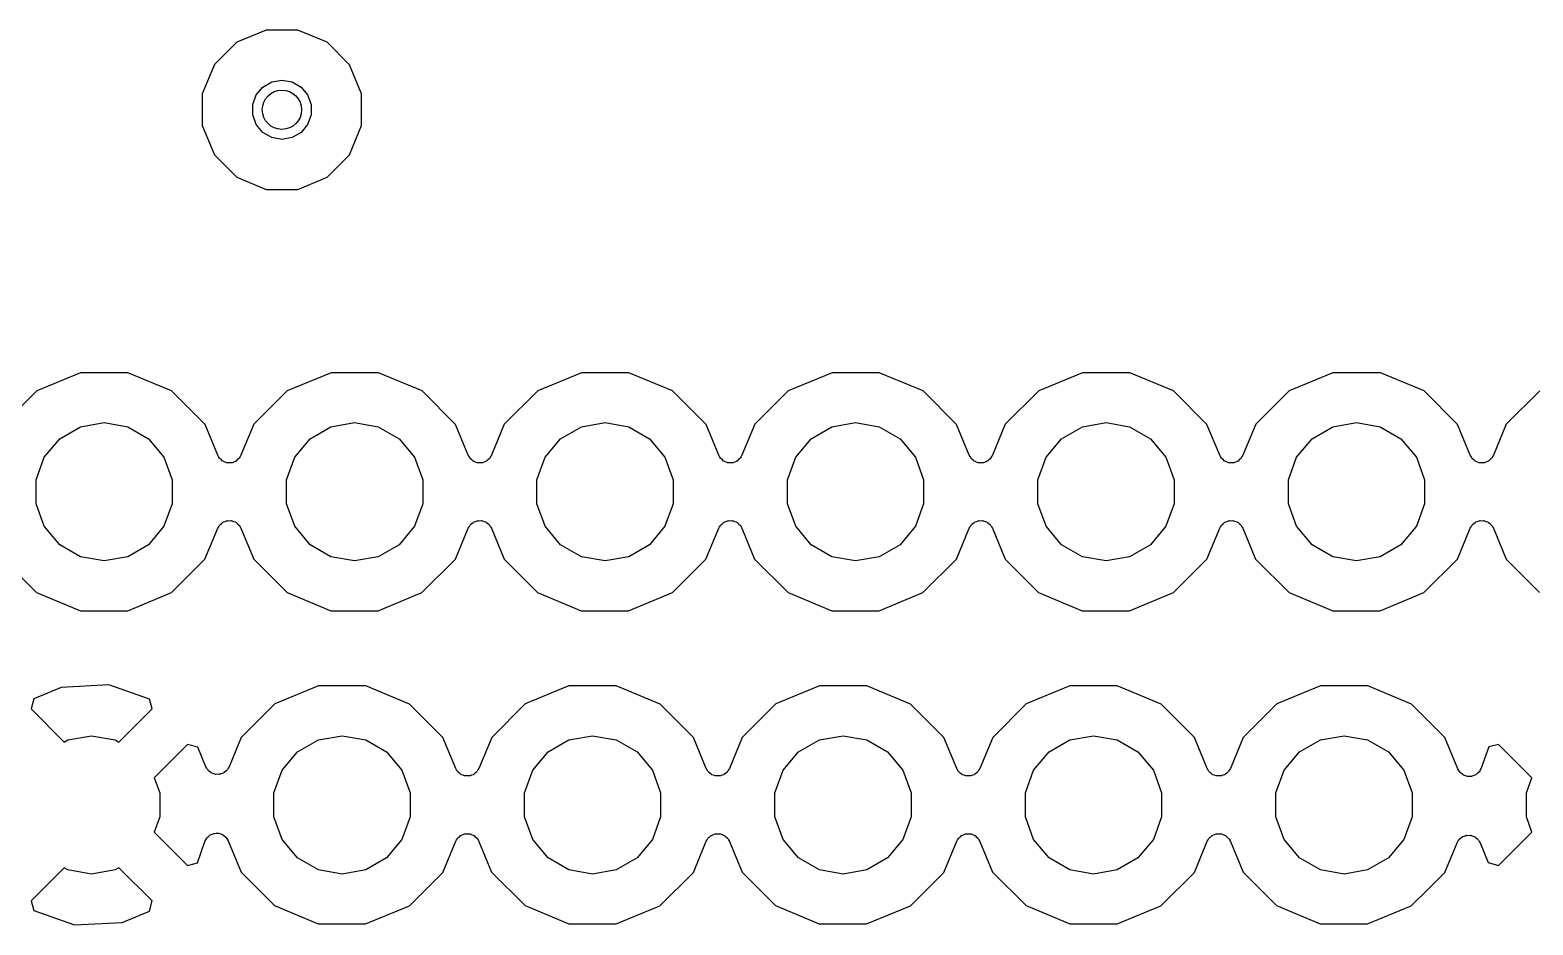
# Model space of a CAD drawing. Extents: x 10 to 287, y -200 to -10.
# Drawn here: x 90.16 to 105.4, y -79.51 to -70.44 of the extents above; entities that cross this region are included whole.
import ezdxf

# ---------------------------------------------------------------- set-up
doc = ezdxf.new("R2010")
doc.units = 0
doc.header["$MEASUREMENT"] = 0
doc.layers.add('BLACK', color=7, linetype='CONTINUOUS')

msp = doc.modelspace()

# ---------------------------------------------------------------- linework, layer by layer
at = {"layer": 'Black'}
for p, q in [((92.55, -70.4391), (92.2531, -70.5618)), ((92.8714, -70.4394), (92.55, -70.4391)), ((93.1681, -70.5626), (92.8714, -70.4394)), ((92.2531, -70.5618), (92.0256, -70.7889)), ((93.3952, -70.7901), (93.1681, -70.5626)), ((92.0256, -70.7889), (91.9024, -71.0856)), ((93.5179, -71.087), (93.3952, -70.7901)), ((92.4494, -71.0966), (92.5166, -71.0165)), ((92.5166, -71.0165), (92.6071, -70.9643)), ((92.6071, -70.9643), (92.71, -70.9461)), ((92.71, -70.9461), (92.8129, -70.9643)), ((92.8129, -70.9643), (92.9034, -71.0165)), ((92.9034, -71.0165), (92.9706, -71.0966)), ((91.9024, -71.0856), (91.9021, -71.407)), ((92.4137, -71.1948), (92.4494, -71.0966)), ((92.9706, -71.0966), (93.0063, -71.1948)), ((93.5176, -71.4084), (93.5179, -71.087)), ((92.4137, -71.2992), (92.4137, -71.1948)), ((92.4494, -71.3974), (92.4137, -71.2992)), ((93.0063, -71.2992), (92.9706, -71.3974)), ((93.0063, -71.1948), (93.0063, -71.2992)), ((91.9021, -71.407), (92.0248, -71.7039)), ((92.5166, -71.4775), (92.4494, -71.3974)), ((92.9706, -71.3974), (92.9034, -71.4775)), ((93.3944, -71.7051), (93.5176, -71.4084)), ((92.6071, -71.5297), (92.5166, -71.4775)), ((92.71, -71.5479), (92.6071, -71.5297)), ((92.8129, -71.5297), (92.71, -71.5479)), ((92.9034, -71.4775), (92.8129, -71.5297)), ((92.0248, -71.7039), (92.2519, -71.9314)), ((93.1669, -71.9322), (93.3944, -71.7051)), ((92.2519, -71.9314), (92.5486, -72.0546)), ((92.5486, -72.0546), (92.87, -72.0549)), ((92.87, -72.0549), (93.1669, -71.9322)), ((90.6677, -73.9138), (90.2241, -74.0971)), ((91.1476, -73.9142), (90.6677, -73.9138)), ((91.5909, -74.0983), (91.1476, -73.9142)), ((93.2077, -73.9138), (92.7641, -74.0971)), ((93.6876, -73.9142), (93.2077, -73.9138)), ((94.1309, -74.0983), (93.6876, -73.9142)), ((95.7477, -73.9138), (95.3041, -74.0971)), ((96.2276, -73.9142), (95.7477, -73.9138)), ((96.6709, -74.0983), (96.2276, -73.9142)), ((98.2877, -73.9138), (97.8441, -74.0971)), ((98.7676, -73.9142), (98.2877, -73.9138)), ((99.2109, -74.0983), (98.7676, -73.9142)), ((100.828, -73.9138), (100.384, -74.0971)), ((101.308, -73.9142), (100.828, -73.9138)), ((101.751, -74.0983), (101.308, -73.9142)), ((103.368, -73.9138), (102.924, -74.0971)), ((103.848, -73.9142), (103.368, -73.9138)), ((104.291, -74.0983), (103.848, -73.9142)), ((90.2241, -74.0971), (89.8844, -74.4362)), ((91.93, -74.438), (91.5909, -74.0983)), ((92.7641, -74.0971), (92.4244, -74.4362)), ((94.47, -74.438), (94.1309, -74.0983)), ((95.3041, -74.0971), (94.9644, -74.4362)), ((97.01, -74.438), (96.6709, -74.0983)), ((97.8441, -74.0971), (97.5044, -74.4362)), ((99.55, -74.438), (99.2109, -74.0983)), ((100.384, -74.0971), (100.044, -74.4362)), ((102.09, -74.438), (101.751, -74.0983)), ((102.924, -74.0971), (102.584, -74.4362)), ((104.63, -74.438), (104.291, -74.0983)), ((105.464, -74.0971), (105.124, -74.4362)), ((90.4559, -74.5834), (90.6668, -74.4616)), ((90.6668, -74.4616), (90.9066, -74.4193)), ((90.9066, -74.4193), (91.1464, -74.4616)), ((91.1464, -74.4616), (91.3573, -74.5834)), ((92.0591, -74.7504), (91.93, -74.438)), ((92.4244, -74.4362), (92.2938, -74.7506)), ((92.9959, -74.5834), (93.2068, -74.4616)), ((93.2068, -74.4616), (93.4466, -74.4193)), ((93.4466, -74.4193), (93.6864, -74.4616)), ((93.6864, -74.4616), (93.8973, -74.5834)), ((94.5991, -74.7504), (94.47, -74.438)), ((94.9644, -74.4362), (94.8338, -74.7506)), ((95.5359, -74.5834), (95.7468, -74.4616)), ((95.7468, -74.4616), (95.9866, -74.4193)), ((95.9866, -74.4193), (96.2264, -74.4616)), ((96.2264, -74.4616), (96.4373, -74.5834)), ((97.1391, -74.7504), (97.01, -74.438)), ((97.5044, -74.4362), (97.3738, -74.7506)), ((98.0759, -74.5834), (98.2868, -74.4616)), ((98.2868, -74.4616), (98.5266, -74.4193)), ((98.5266, -74.4193), (98.7664, -74.4616)), ((98.7664, -74.4616), (98.9773, -74.5834)), ((99.6791, -74.7504), (99.55, -74.438)), ((100.044, -74.4362), (99.9138, -74.7506)), ((100.616, -74.5834), (100.827, -74.4616)), ((100.827, -74.4616), (101.067, -74.4193)), ((101.067, -74.4193), (101.306, -74.4616)), ((101.306, -74.4616), (101.517, -74.5834)), ((102.219, -74.7504), (102.09, -74.438)), ((102.584, -74.4362), (102.454, -74.7506)), ((103.156, -74.5834), (103.367, -74.4616)), ((103.367, -74.4616), (103.607, -74.4193)), ((103.607, -74.4193), (103.846, -74.4616)), ((103.846, -74.4616), (104.057, -74.5834)), ((104.759, -74.7504), (104.63, -74.438)), ((105.124, -74.4362), (104.994, -74.7506)), ((90.2994, -74.7699), (90.4559, -74.5834)), ((91.3573, -74.5834), (91.5138, -74.7699)), ((92.8394, -74.7699), (92.9959, -74.5834)), ((93.8973, -74.5834), (94.0538, -74.7699)), ((95.3794, -74.7699), (95.5359, -74.5834)), ((96.4373, -74.5834), (96.5938, -74.7699)), ((97.9194, -74.7699), (98.0759, -74.5834)), ((98.9773, -74.5834), (99.1338, -74.7699)), ((100.459, -74.7699), (100.616, -74.5834)), ((101.517, -74.5834), (101.674, -74.7699)), ((102.999, -74.7699), (103.156, -74.5834)), ((104.057, -74.5834), (104.214, -74.7699)), ((90.2161, -74.9987), (90.2994, -74.7699)), ((91.5138, -74.7699), (91.5971, -74.9987)), ((92.068, -74.7644), (92.0591, -74.7504)), ((92.0757, -74.7792), (92.068, -74.7644)), ((92.0798, -74.7829), (92.0757, -74.7792)), ((92.0828, -74.7877), (92.0798, -74.7829)), ((92.0959, -74.7978), (92.0828, -74.7877)), ((92.1082, -74.809), (92.0959, -74.7978)), ((92.1133, -74.8111), (92.1082, -74.809)), ((92.1178, -74.8145), (92.1133, -74.8111)), ((92.1336, -74.8195), (92.1178, -74.8145)), ((92.1489, -74.8259), (92.1336, -74.8195)), ((92.1545, -74.8262), (92.1489, -74.8259)), ((92.1598, -74.8278), (92.1545, -74.8262)), ((92.1764, -74.8271), (92.1598, -74.8278)), ((92.193, -74.8279), (92.1764, -74.8271)), ((92.1983, -74.8262), (92.193, -74.8279)), ((92.2039, -74.826), (92.1983, -74.8262)), ((92.2192, -74.8196), (92.2039, -74.826)), ((92.2351, -74.8146), (92.2192, -74.8196)), ((92.2395, -74.8113), (92.2351, -74.8146)), ((92.2446, -74.8091), (92.2395, -74.8113)), ((92.2569, -74.7979), (92.2446, -74.8091)), ((92.2701, -74.7878), (92.2569, -74.7979)), ((92.2731, -74.7831), (92.2701, -74.7878)), ((92.2772, -74.7793), (92.2731, -74.7831)), ((92.2849, -74.7646), (92.2772, -74.7793)), ((92.2938, -74.7506), (92.2849, -74.7646)), ((92.7561, -74.9987), (92.8394, -74.7699)), ((94.0538, -74.7699), (94.1371, -74.9987)), ((94.608, -74.7644), (94.5991, -74.7504)), ((94.6157, -74.7792), (94.608, -74.7644)), ((94.6198, -74.7829), (94.6157, -74.7792)), ((94.6228, -74.7877), (94.6198, -74.7829)), ((94.6359, -74.7978), (94.6228, -74.7877)), ((94.6482, -74.809), (94.6359, -74.7978)), ((94.6533, -74.8111), (94.6482, -74.809)), ((94.6578, -74.8145), (94.6533, -74.8111)), ((94.6736, -74.8195), (94.6578, -74.8145)), ((94.6889, -74.8259), (94.6736, -74.8195)), ((94.6945, -74.8262), (94.6889, -74.8259)), ((94.6998, -74.8278), (94.6945, -74.8262)), ((94.7164, -74.8271), (94.6998, -74.8278)), ((94.733, -74.8279), (94.7164, -74.8271)), ((94.7383, -74.8262), (94.733, -74.8279)), ((94.7439, -74.826), (94.7383, -74.8262)), ((94.7592, -74.8196), (94.7439, -74.826)), ((94.775, -74.8146), (94.7592, -74.8196)), ((94.7795, -74.8113), (94.775, -74.8146)), ((94.7846, -74.8091), (94.7795, -74.8113)), ((94.7969, -74.7979), (94.7846, -74.8091)), ((94.8101, -74.7878), (94.7969, -74.7979)), ((94.8131, -74.7831), (94.8101, -74.7878)), ((94.8172, -74.7793), (94.8131, -74.7831)), ((94.8249, -74.7646), (94.8172, -74.7793)), ((94.8338, -74.7506), (94.8249, -74.7646)), ((95.2961, -74.9987), (95.3794, -74.7699)), ((96.5938, -74.7699), (96.6771, -74.9987)), ((97.148, -74.7644), (97.1391, -74.7504)), ((97.1557, -74.7792), (97.148, -74.7644)), ((97.1598, -74.7829), (97.1557, -74.7792)), ((97.1628, -74.7877), (97.1598, -74.7829)), ((97.1759, -74.7978), (97.1628, -74.7877)), ((97.1882, -74.809), (97.1759, -74.7978)), ((97.1933, -74.8111), (97.1882, -74.809)), ((97.1978, -74.8145), (97.1933, -74.8111)), ((97.2136, -74.8195), (97.1978, -74.8145)), ((97.2289, -74.8259), (97.2136, -74.8195)), ((97.2345, -74.8262), (97.2289, -74.8259)), ((97.2398, -74.8278), (97.2345, -74.8262)), ((97.2564, -74.8271), (97.2398, -74.8278)), ((97.273, -74.8279), (97.2564, -74.8271)), ((97.2783, -74.8262), (97.273, -74.8279)), ((97.2839, -74.826), (97.2783, -74.8262)), ((97.2992, -74.8196), (97.2839, -74.826)), ((97.315, -74.8146), (97.2992, -74.8196)), ((97.3195, -74.8113), (97.315, -74.8146)), ((97.3246, -74.8091), (97.3195, -74.8113)), ((97.3369, -74.7979), (97.3246, -74.8091)), ((97.3501, -74.7878), (97.3369, -74.7979)), ((97.3531, -74.7831), (97.3501, -74.7878)), ((97.3572, -74.7793), (97.3531, -74.7831)), ((97.3649, -74.7646), (97.3572, -74.7793)), ((97.3738, -74.7506), (97.3649, -74.7646)), ((97.8361, -74.9987), (97.9194, -74.7699)), ((99.1338, -74.7699), (99.2171, -74.9987)), ((99.688, -74.7644), (99.6791, -74.7504)), ((99.6957, -74.7792), (99.688, -74.7644)), ((99.6998, -74.7829), (99.6957, -74.7792)), ((99.7028, -74.7877), (99.6998, -74.7829)), ((99.7159, -74.7978), (99.7028, -74.7877)), ((99.7282, -74.809), (99.7159, -74.7978)), ((99.7333, -74.8111), (99.7282, -74.809)), ((99.7378, -74.8145), (99.7333, -74.8111)), ((99.7536, -74.8195), (99.7378, -74.8145)), ((99.7689, -74.8259), (99.7536, -74.8195)), ((99.7745, -74.8262), (99.7689, -74.8259)), ((99.7798, -74.8278), (99.7745, -74.8262)), ((99.7964, -74.8271), (99.7798, -74.8278)), ((99.813, -74.8279), (99.7964, -74.8271)), ((99.8183, -74.8262), (99.813, -74.8279)), ((99.8239, -74.826), (99.8183, -74.8262)), ((99.8392, -74.8196), (99.8239, -74.826)), ((99.855, -74.8146), (99.8392, -74.8196)), ((99.8595, -74.8113), (99.855, -74.8146)), ((99.8646, -74.8091), (99.8595, -74.8113)), ((99.8769, -74.7979), (99.8646, -74.8091)), ((99.8901, -74.7878), (99.8769, -74.7979)), ((99.8931, -74.7831), (99.8901, -74.7878)), ((99.8972, -74.7793), (99.8931, -74.7831)), ((99.9049, -74.7646), (99.8972, -74.7793)), ((99.9138, -74.7506), (99.9049, -74.7646)), ((100.376, -74.9987), (100.459, -74.7699)), ((101.674, -74.7699), (101.757, -74.9987)), ((102.228, -74.7644), (102.219, -74.7504)), ((102.236, -74.7792), (102.228, -74.7644)), ((102.24, -74.7829), (102.236, -74.7792)), ((102.243, -74.7877), (102.24, -74.7829)), ((102.256, -74.7978), (102.243, -74.7877)), ((102.268, -74.809), (102.256, -74.7978)), ((102.273, -74.8111), (102.268, -74.809)), ((102.278, -74.8145), (102.273, -74.8111)), ((102.294, -74.8195), (102.278, -74.8145)), ((102.309, -74.8259), (102.294, -74.8195)), ((102.314, -74.8262), (102.309, -74.8259)), ((102.32, -74.8278), (102.314, -74.8262)), ((102.336, -74.8271), (102.32, -74.8278)), ((102.353, -74.8279), (102.336, -74.8271)), ((102.358, -74.8262), (102.353, -74.8279)), ((102.364, -74.826), (102.358, -74.8262)), ((102.379, -74.8196), (102.364, -74.826)), ((102.395, -74.8146), (102.379, -74.8196)), ((102.399, -74.8113), (102.395, -74.8146)), ((102.405, -74.8091), (102.399, -74.8113)), ((102.417, -74.7979), (102.405, -74.8091)), ((102.43, -74.7878), (102.417, -74.7979)), ((102.433, -74.7831), (102.43, -74.7878)), ((102.437, -74.7793), (102.433, -74.7831)), ((102.445, -74.7646), (102.437, -74.7793)), ((102.454, -74.7506), (102.445, -74.7646)), ((102.916, -74.9987), (102.999, -74.7699)), ((104.214, -74.7699), (104.297, -74.9987)), ((104.768, -74.7644), (104.759, -74.7504)), ((104.776, -74.7792), (104.768, -74.7644)), ((104.78, -74.7829), (104.776, -74.7792)), ((104.783, -74.7877), (104.78, -74.7829)), ((104.796, -74.7978), (104.783, -74.7877)), ((104.808, -74.809), (104.796, -74.7978)), ((104.813, -74.8111), (104.808, -74.809)), ((104.818, -74.8145), (104.813, -74.8111)), ((104.834, -74.8195), (104.818, -74.8145)), ((104.849, -74.8259), (104.834, -74.8195)), ((104.854, -74.8262), (104.849, -74.8259)), ((104.86, -74.8278), (104.854, -74.8262)), ((104.876, -74.8271), (104.86, -74.8278)), ((104.893, -74.8279), (104.876, -74.8271)), ((104.898, -74.8262), (104.893, -74.8279)), ((104.904, -74.826), (104.898, -74.8262)), ((104.919, -74.8196), (104.904, -74.826)), ((104.935, -74.8146), (104.919, -74.8196)), ((104.939, -74.8113), (104.935, -74.8146)), ((104.945, -74.8091), (104.939, -74.8113)), ((104.957, -74.7979), (104.945, -74.8091)), ((104.97, -74.7878), (104.957, -74.7979)), ((104.973, -74.7831), (104.97, -74.7878)), ((104.977, -74.7793), (104.973, -74.7831)), ((104.985, -74.7646), (104.977, -74.7793)), ((104.994, -74.7506), (104.985, -74.7646)), ((90.2161, -75.2423), (90.2161, -74.9987)), ((91.5971, -74.9987), (91.5971, -75.2423)), ((92.7561, -75.2423), (92.7561, -74.9987)), ((94.1371, -74.9987), (94.1371, -75.2423)), ((95.2961, -75.2423), (95.2961, -74.9987)), ((96.6771, -74.9987), (96.6771, -75.2423)), ((97.8361, -75.2423), (97.8361, -74.9987)), ((99.2171, -74.9987), (99.2171, -75.2423)), ((100.376, -75.2423), (100.376, -74.9987)), ((101.757, -74.9987), (101.757, -75.2423)), ((102.916, -75.2423), (102.916, -74.9987)), ((104.297, -74.9987), (104.297, -75.2423)), ((90.2994, -75.4711), (90.2161, -75.2423)), ((91.5971, -75.2423), (91.5138, -75.4711)), ((92.8394, -75.4711), (92.7561, -75.2423)), ((94.1371, -75.2423), (94.0538, -75.4711)), ((95.3794, -75.4711), (95.2961, -75.2423)), ((96.6771, -75.2423), (96.5938, -75.4711)), ((97.9194, -75.4711), (97.8361, -75.2423)), ((99.2171, -75.2423), (99.1338, -75.4711)), ((100.459, -75.4711), (100.376, -75.2423)), ((101.757, -75.2423), (101.674, -75.4711)), ((102.999, -75.4711), (102.916, -75.2423)), ((104.297, -75.2423), (104.214, -75.4711)), ((92.0963, -75.4431), (92.1086, -75.4319)), ((92.1086, -75.4319), (92.1137, -75.4297)), ((92.1137, -75.4297), (92.1181, -75.4264)), ((92.1181, -75.4264), (92.134, -75.4214)), ((92.134, -75.4214), (92.1493, -75.415)), ((92.1493, -75.415), (92.1549, -75.4148)), ((92.1549, -75.4148), (92.1602, -75.4131)), ((92.1602, -75.4131), (92.1768, -75.4139)), ((92.1768, -75.4139), (92.1934, -75.4132)), ((92.1934, -75.4132), (92.1987, -75.4148)), ((92.1987, -75.4148), (92.2043, -75.4151)), ((92.2043, -75.4151), (92.2196, -75.4215)), ((92.2196, -75.4215), (92.2354, -75.4265)), ((92.2354, -75.4265), (92.2399, -75.4299)), ((92.2399, -75.4299), (92.245, -75.432)), ((92.245, -75.432), (92.2572, -75.4432)), ((94.6363, -75.4431), (94.6486, -75.4319)), ((94.6486, -75.4319), (94.6537, -75.4297)), ((94.6537, -75.4297), (94.6581, -75.4264)), ((94.6581, -75.4264), (94.674, -75.4214)), ((94.674, -75.4214), (94.6893, -75.415)), ((94.6893, -75.415), (94.6949, -75.4148)), ((94.6949, -75.4148), (94.7002, -75.4131)), ((94.7002, -75.4131), (94.7168, -75.4139)), ((94.7168, -75.4139), (94.7334, -75.4132)), ((94.7334, -75.4132), (94.7387, -75.4148)), ((94.7387, -75.4148), (94.7443, -75.4151)), ((94.7443, -75.4151), (94.7596, -75.4215)), ((94.7596, -75.4215), (94.7754, -75.4265)), ((94.7754, -75.4265), (94.7799, -75.4299)), ((94.7799, -75.4299), (94.785, -75.432)), ((94.785, -75.432), (94.7972, -75.4432)), ((97.1763, -75.4431), (97.1886, -75.4319)), ((97.1886, -75.4319), (97.1937, -75.4297)), ((97.1937, -75.4297), (97.1981, -75.4264)), ((97.1981, -75.4264), (97.214, -75.4214)), ((97.214, -75.4214), (97.2293, -75.415)), ((97.2293, -75.415), (97.2349, -75.4148)), ((97.2349, -75.4148), (97.2402, -75.4131)), ((97.2402, -75.4131), (97.2568, -75.4139)), ((97.2568, -75.4139), (97.2734, -75.4132)), ((97.2734, -75.4132), (97.2787, -75.4148)), ((97.2787, -75.4148), (97.2843, -75.4151)), ((97.2843, -75.4151), (97.2996, -75.4215)), ((97.2996, -75.4215), (97.3154, -75.4265)), ((97.3154, -75.4265), (97.3199, -75.4299)), ((97.3199, -75.4299), (97.325, -75.432)), ((97.325, -75.432), (97.3372, -75.4432)), ((99.7163, -75.4431), (99.7286, -75.4319)), ((99.7286, -75.4319), (99.7337, -75.4297)), ((99.7337, -75.4297), (99.7381, -75.4264)), ((99.7381, -75.4264), (99.754, -75.4214)), ((99.754, -75.4214), (99.7693, -75.415)), ((99.7693, -75.415), (99.7749, -75.4148)), ((99.7749, -75.4148), (99.7802, -75.4131)), ((99.7802, -75.4131), (99.7968, -75.4139)), ((99.7968, -75.4139), (99.8134, -75.4132)), ((99.8134, -75.4132), (99.8187, -75.4148)), ((99.8187, -75.4148), (99.8243, -75.4151)), ((99.8243, -75.4151), (99.8396, -75.4215)), ((99.8396, -75.4215), (99.8554, -75.4265)), ((99.8554, -75.4265), (99.8599, -75.4299)), ((99.8599, -75.4299), (99.865, -75.432)), ((99.865, -75.432), (99.8772, -75.4432)), ((102.256, -75.4431), (102.269, -75.4319)), ((102.269, -75.4319), (102.274, -75.4297)), ((102.274, -75.4297), (102.278, -75.4264)), ((102.278, -75.4264), (102.294, -75.4214)), ((102.294, -75.4214), (102.309, -75.415)), ((102.309, -75.415), (102.315, -75.4148)), ((102.315, -75.4148), (102.32, -75.4131)), ((102.32, -75.4131), (102.337, -75.4139)), ((102.337, -75.4139), (102.353, -75.4132)), ((102.353, -75.4132), (102.359, -75.4148)), ((102.359, -75.4148), (102.364, -75.4151)), ((102.364, -75.4151), (102.38, -75.4215)), ((102.38, -75.4215), (102.395, -75.4265)), ((102.395, -75.4265), (102.4, -75.4299)), ((102.4, -75.4299), (102.405, -75.432)), ((102.405, -75.432), (102.417, -75.4432)), ((104.796, -75.4431), (104.809, -75.4319)), ((104.809, -75.4319), (104.814, -75.4297)), ((104.814, -75.4297), (104.818, -75.4264)), ((104.818, -75.4264), (104.834, -75.4214)), ((104.834, -75.4214), (104.849, -75.415)), ((104.849, -75.415), (104.855, -75.4148)), ((104.855, -75.4148), (104.86, -75.4131)), ((104.86, -75.4131), (104.877, -75.4139)), ((104.877, -75.4139), (104.893, -75.4132)), ((104.893, -75.4132), (104.899, -75.4148)), ((104.899, -75.4148), (104.904, -75.4151)), ((104.904, -75.4151), (104.92, -75.4215)), ((104.92, -75.4215), (104.935, -75.4265)), ((104.935, -75.4265), (104.94, -75.4299)), ((104.94, -75.4299), (104.945, -75.432)), ((104.945, -75.432), (104.957, -75.4432)), ((90.4559, -75.6576), (90.2994, -75.4711)), ((91.5138, -75.4711), (91.3573, -75.6576)), ((91.9288, -75.8048), (92.0594, -75.4903)), ((92.0594, -75.4903), (92.0683, -75.4764)), ((92.0683, -75.4764), (92.076, -75.4617)), ((92.076, -75.4617), (92.0801, -75.4579)), ((92.0801, -75.4579), (92.0831, -75.4532)), ((92.0831, -75.4532), (92.0963, -75.4431)), ((92.2572, -75.4432), (92.2704, -75.4533)), ((92.2704, -75.4533), (92.2734, -75.4581)), ((92.2734, -75.4581), (92.2775, -75.4618)), ((92.2775, -75.4618), (92.2852, -75.4766)), ((92.2852, -75.4766), (92.2941, -75.4906)), ((92.2941, -75.4906), (92.4232, -75.803)), ((92.9959, -75.6576), (92.8394, -75.4711)), ((94.0538, -75.4711), (93.8973, -75.6576)), ((94.4688, -75.8048), (94.5994, -75.4903)), ((94.5994, -75.4903), (94.6083, -75.4764)), ((94.6083, -75.4764), (94.616, -75.4617)), ((94.616, -75.4617), (94.6201, -75.4579)), ((94.6201, -75.4579), (94.6231, -75.4532)), ((94.6231, -75.4532), (94.6363, -75.4431)), ((94.7972, -75.4432), (94.8104, -75.4533)), ((94.8104, -75.4533), (94.8134, -75.4581)), ((94.8134, -75.4581), (94.8175, -75.4618)), ((94.8175, -75.4618), (94.8252, -75.4766)), ((94.8252, -75.4766), (94.8341, -75.4906)), ((94.8341, -75.4906), (94.9632, -75.803)), ((95.5359, -75.6576), (95.3794, -75.4711)), ((96.5938, -75.4711), (96.4373, -75.6576)), ((97.0088, -75.8048), (97.1394, -75.4903)), ((97.1394, -75.4903), (97.1483, -75.4764)), ((97.1483, -75.4764), (97.156, -75.4617)), ((97.156, -75.4617), (97.1601, -75.4579)), ((97.1601, -75.4579), (97.1631, -75.4532)), ((97.1631, -75.4532), (97.1763, -75.4431)), ((97.3372, -75.4432), (97.3504, -75.4533)), ((97.3504, -75.4533), (97.3534, -75.4581)), ((97.3534, -75.4581), (97.3575, -75.4618)), ((97.3575, -75.4618), (97.3652, -75.4766)), ((97.3652, -75.4766), (97.3741, -75.4906)), ((97.3741, -75.4906), (97.5032, -75.803)), ((98.0759, -75.6576), (97.9194, -75.4711)), ((99.1338, -75.4711), (98.9773, -75.6576)), ((99.5488, -75.8048), (99.6794, -75.4903)), ((99.6794, -75.4903), (99.6883, -75.4764)), ((99.6883, -75.4764), (99.696, -75.4617)), ((99.696, -75.4617), (99.7001, -75.4579)), ((99.7001, -75.4579), (99.7031, -75.4532)), ((99.7031, -75.4532), (99.7163, -75.4431)), ((99.8772, -75.4432), (99.8904, -75.4533)), ((99.8904, -75.4533), (99.8934, -75.4581)), ((99.8934, -75.4581), (99.8975, -75.4618)), ((99.8975, -75.4618), (99.9052, -75.4766)), ((99.9052, -75.4766), (99.9141, -75.4906)), ((99.9141, -75.4906), (100.043, -75.803)), ((100.616, -75.6576), (100.459, -75.4711)), ((101.674, -75.4711), (101.517, -75.6576)), ((102.089, -75.8048), (102.219, -75.4903)), ((102.219, -75.4903), (102.228, -75.4764)), ((102.228, -75.4764), (102.236, -75.4617)), ((102.236, -75.4617), (102.24, -75.4579)), ((102.24, -75.4579), (102.243, -75.4532)), ((102.243, -75.4532), (102.256, -75.4431)), ((102.417, -75.4432), (102.43, -75.4533)), ((102.43, -75.4533), (102.433, -75.4581)), ((102.433, -75.4581), (102.438, -75.4618)), ((102.438, -75.4618), (102.445, -75.4766)), ((102.445, -75.4766), (102.454, -75.4906)), ((102.454, -75.4906), (102.583, -75.803)), ((103.156, -75.6576), (102.999, -75.4711)), ((104.214, -75.4711), (104.057, -75.6576)), ((104.629, -75.8048), (104.759, -75.4903)), ((104.759, -75.4903), (104.768, -75.4764)), ((104.768, -75.4764), (104.776, -75.4617)), ((104.776, -75.4617), (104.78, -75.4579)), ((104.78, -75.4579), (104.783, -75.4532)), ((104.783, -75.4532), (104.796, -75.4431)), ((104.957, -75.4432), (104.97, -75.4533)), ((104.97, -75.4533), (104.973, -75.4581)), ((104.973, -75.4581), (104.978, -75.4618)), ((104.978, -75.4618), (104.985, -75.4766)), ((104.985, -75.4766), (104.994, -75.4906)), ((104.994, -75.4906), (105.123, -75.803)), ((90.6668, -75.7794), (90.4559, -75.6576)), ((91.3573, -75.6576), (91.1464, -75.7794)), ((93.2068, -75.7794), (92.9959, -75.6576)), ((93.8973, -75.6576), (93.6864, -75.7794)), ((95.7468, -75.7794), (95.5359, -75.6576)), ((96.4373, -75.6576), (96.2264, -75.7794)), ((98.2868, -75.7794), (98.0759, -75.6576)), ((98.9773, -75.6576), (98.7664, -75.7794)), ((100.827, -75.7794), (100.616, -75.6576)), ((101.517, -75.6576), (101.306, -75.7794)), ((103.367, -75.7794), (103.156, -75.6576)), ((104.057, -75.6576), (103.846, -75.7794)), ((89.8832, -75.803), (90.2223, -76.1427)), ((90.9066, -75.8217), (90.6668, -75.7794)), ((91.1464, -75.7794), (90.9066, -75.8217)), ((91.5891, -76.1439), (91.9288, -75.8048)), ((92.4232, -75.803), (92.7623, -76.1427)), ((93.4466, -75.8217), (93.2068, -75.7794)), ((93.6864, -75.7794), (93.4466, -75.8217)), ((94.1291, -76.1439), (94.4688, -75.8048)), ((94.9632, -75.803), (95.3023, -76.1427)), ((95.9866, -75.8217), (95.7468, -75.7794)), ((96.2264, -75.7794), (95.9866, -75.8217)), ((96.6691, -76.1439), (97.0088, -75.8048)), ((97.5032, -75.803), (97.8423, -76.1427)), ((98.5266, -75.8217), (98.2868, -75.7794)), ((98.7664, -75.7794), (98.5266, -75.8217)), ((99.2091, -76.1439), (99.5488, -75.8048)), ((100.043, -75.803), (100.382, -76.1427)), ((101.067, -75.8217), (100.827, -75.7794)), ((101.306, -75.7794), (101.067, -75.8217)), ((101.749, -76.1439), (102.089, -75.8048)), ((102.583, -75.803), (102.922, -76.1427)), ((103.607, -75.8217), (103.367, -75.7794)), ((103.846, -75.7794), (103.607, -75.8217)), ((104.289, -76.1439), (104.629, -75.8048)), ((105.123, -75.803), (105.462, -76.1427)), ((90.2223, -76.1427), (90.6656, -76.3268)), ((91.1455, -76.3272), (91.5891, -76.1439)), ((92.7623, -76.1427), (93.2056, -76.3268)), ((93.6855, -76.3272), (94.1291, -76.1439)), ((95.3023, -76.1427), (95.7456, -76.3268)), ((96.2255, -76.3272), (96.6691, -76.1439)), ((97.8423, -76.1427), (98.2856, -76.3268)), ((98.7655, -76.3272), (99.2091, -76.1439)), ((100.382, -76.1427), (100.826, -76.3268)), ((101.306, -76.3272), (101.749, -76.1439)), ((102.922, -76.1427), (103.366, -76.3268)), ((103.846, -76.3272), (104.289, -76.1439)), ((90.6656, -76.3268), (91.1455, -76.3272)), ((93.2056, -76.3268), (93.6855, -76.3272)), ((95.7456, -76.3268), (96.2255, -76.3272)), ((98.2856, -76.3268), (98.7655, -76.3272)), ((100.826, -76.3268), (101.306, -76.3272)), ((103.366, -76.3268), (103.846, -76.3272)), ((90.471, -77.104), (90.1936, -77.2189)), ((90.9538, -77.0778), (90.471, -77.104)), ((91.3667, -77.2231), (90.9538, -77.0778)), ((93.0807, -77.0888), (92.6371, -77.2721)), ((93.5606, -77.0892), (93.0807, -77.0888)), ((94.0039, -77.2733), (93.5606, -77.0892)), ((95.6207, -77.0888), (95.1771, -77.2721)), ((96.1006, -77.0892), (95.6207, -77.0888)), ((96.5439, -77.2733), (96.1006, -77.0892)), ((98.1607, -77.0888), (97.7171, -77.2721)), ((98.6406, -77.0892), (98.1607, -77.0888)), ((99.0839, -77.2733), (98.6406, -77.0892)), ((100.701, -77.0888), (100.257, -77.2721)), ((101.181, -77.0892), (100.701, -77.0888)), ((101.624, -77.2733), (101.181, -77.0892)), ((103.241, -77.0888), (102.797, -77.2721)), ((103.721, -77.0892), (103.241, -77.0888)), ((104.164, -77.2733), (103.721, -77.0892)), ((90.1936, -77.2189), (90.1663, -77.323)), ((91.3929, -77.323), (91.3667, -77.2231)), ((90.1663, -77.323), (90.5018, -77.6585)), ((91.0574, -77.6585), (91.3929, -77.323)), ((92.6371, -77.2721), (92.2974, -77.6112)), ((94.343, -77.613), (94.0039, -77.2733)), ((95.1771, -77.2721), (94.8374, -77.6112)), ((96.883, -77.613), (96.5439, -77.2733)), ((97.7171, -77.2721), (97.3774, -77.6112)), ((99.423, -77.613), (99.0839, -77.2733)), ((100.257, -77.2721), (99.9174, -77.6112)), ((101.963, -77.613), (101.624, -77.2733)), ((102.797, -77.2721), (102.457, -77.6112)), ((104.341, -77.451), (104.164, -77.2733)), ((104.503, -77.613), (104.341, -77.451)), ((90.5018, -77.6585), (90.5398, -77.6366)), ((90.5398, -77.6366), (90.7796, -77.5943)), ((90.7796, -77.5943), (91.0194, -77.6366)), ((91.0194, -77.6366), (91.0574, -77.6585)), ((91.7521, -77.6822), (91.4142, -78.0201)), ((91.8562, -77.7095), (91.7521, -77.6822)), ((91.939, -77.9092), (91.8562, -77.7095)), ((92.2974, -77.6112), (92.1736, -77.9093)), ((92.8689, -77.7584), (93.0798, -77.6366)), ((93.0798, -77.6366), (93.3196, -77.5943)), ((93.3196, -77.5943), (93.5594, -77.6366)), ((93.5594, -77.6366), (93.7703, -77.7584)), ((94.4721, -77.9254), (94.343, -77.613)), ((94.8374, -77.6112), (94.7068, -77.9256)), ((95.4089, -77.7584), (95.6198, -77.6366)), ((95.6198, -77.6366), (95.8596, -77.5943)), ((95.8596, -77.5943), (96.0994, -77.6366)), ((96.0994, -77.6366), (96.3103, -77.7584)), ((97.0121, -77.9254), (96.883, -77.613)), ((97.3774, -77.6112), (97.2468, -77.9256)), ((97.9489, -77.7584), (98.1598, -77.6366)), ((98.1598, -77.6366), (98.3996, -77.5943)), ((98.3996, -77.5943), (98.6394, -77.6366)), ((98.6394, -77.6366), (98.8503, -77.7584)), ((99.5521, -77.9254), (99.423, -77.613)), ((99.9174, -77.6112), (99.7868, -77.9256)), ((100.489, -77.7584), (100.7, -77.6366)), ((100.7, -77.6366), (100.94, -77.5943)), ((100.94, -77.5943), (101.179, -77.6366)), ((101.179, -77.6366), (101.39, -77.7584)), ((102.092, -77.9254), (101.963, -77.613)), ((102.457, -77.6112), (102.327, -77.9256)), ((103.029, -77.7584), (103.24, -77.6366)), ((103.24, -77.6366), (103.48, -77.5943)), ((103.48, -77.5943), (103.719, -77.6366)), ((103.719, -77.6366), (103.93, -77.7584)), ((104.634, -77.9303), (104.503, -77.613)), ((104.947, -77.7084), (104.871, -77.924)), ((105.047, -77.6822), (104.947, -77.7084)), ((105.385, -78.0201), (105.047, -77.6822)), ((92.7124, -77.9449), (92.8689, -77.7584)), ((93.7703, -77.7584), (93.9268, -77.9449)), ((95.2524, -77.9449), (95.4089, -77.7584)), ((96.3103, -77.7584), (96.4668, -77.9449)), ((97.7924, -77.9449), (97.9489, -77.7584)), ((98.8503, -77.7584), (99.0068, -77.9449)), ((100.332, -77.9449), (100.489, -77.7584)), ((101.39, -77.7584), (101.547, -77.9449)), ((102.872, -77.9449), (103.029, -77.7584)), ((103.93, -77.7584), (104.087, -77.9449)), ((91.4142, -78.0201), (91.4701, -78.1737)), ((91.9478, -77.9232), (91.939, -77.9092)), ((91.9555, -77.9378), (91.9478, -77.9232)), ((91.9596, -77.9417), (91.9555, -77.9378)), ((91.9627, -77.9464), (91.9596, -77.9417)), ((91.9758, -77.9565), (91.9627, -77.9464)), ((91.988, -77.9677), (91.9758, -77.9565)), ((91.9932, -77.9698), (91.988, -77.9677)), ((91.9976, -77.9733), (91.9932, -77.9698)), ((92.0134, -77.9782), (91.9976, -77.9733)), ((92.0287, -77.9846), (92.0134, -77.9782)), ((92.0343, -77.9848), (92.0287, -77.9846)), ((92.0397, -77.9865), (92.0343, -77.9848)), ((92.0562, -77.9858), (92.0397, -77.9865)), ((92.0728, -77.9865), (92.0562, -77.9858)), ((92.0781, -77.9849), (92.0728, -77.9865)), ((92.0838, -77.9846), (92.0781, -77.9849)), ((92.0991, -77.9783), (92.0838, -77.9846)), ((92.1148, -77.9733), (92.0991, -77.9783)), ((92.1193, -77.9699), (92.1148, -77.9733)), ((92.1245, -77.9677), (92.1193, -77.9699)), ((92.1367, -77.9566), (92.1245, -77.9677)), ((92.1498, -77.9465), (92.1367, -77.9566)), ((92.1529, -77.9417), (92.1498, -77.9465)), ((92.157, -77.9379), (92.1529, -77.9417)), ((92.1647, -77.9233), (92.157, -77.9379)), ((92.1736, -77.9093), (92.1647, -77.9233)), ((92.6291, -78.1737), (92.7124, -77.9449)), ((93.9268, -77.9449), (94.0101, -78.1737)), ((94.481, -77.9394), (94.4721, -77.9254)), ((94.4887, -77.9542), (94.481, -77.9394)), ((94.4928, -77.9579), (94.4887, -77.9542)), ((94.4958, -77.9627), (94.4928, -77.9579)), ((94.5089, -77.9728), (94.4958, -77.9627)), ((94.5212, -77.984), (94.5089, -77.9728)), ((94.5263, -77.9861), (94.5212, -77.984)), ((94.5308, -77.9895), (94.5263, -77.9861)), ((94.5466, -77.9945), (94.5308, -77.9895)), ((94.5619, -78.0009), (94.5466, -77.9945)), ((94.5675, -78.0012), (94.5619, -78.0009)), ((94.5728, -78.0028), (94.5675, -78.0012)), ((94.5894, -78.0021), (94.5728, -78.0028)), ((94.606, -78.0029), (94.5894, -78.0021)), ((94.6113, -78.0012), (94.606, -78.0029)), ((94.6169, -78.001), (94.6113, -78.0012)), ((94.6322, -77.9946), (94.6169, -78.001)), ((94.648, -77.9896), (94.6322, -77.9946)), ((94.6525, -77.9862), (94.648, -77.9896)), ((94.6576, -77.9841), (94.6525, -77.9862)), ((94.6699, -77.9729), (94.6576, -77.9841)), ((94.6831, -77.9628), (94.6699, -77.9729)), ((94.6861, -77.9581), (94.6831, -77.9628)), ((94.6902, -77.9543), (94.6861, -77.9581)), ((94.6979, -77.9396), (94.6902, -77.9543)), ((94.7068, -77.9256), (94.6979, -77.9396)), ((95.1691, -78.1737), (95.2524, -77.9449)), ((96.4668, -77.9449), (96.5501, -78.1737)), ((97.021, -77.9394), (97.0121, -77.9254)), ((97.0287, -77.9542), (97.021, -77.9394)), ((97.0328, -77.9579), (97.0287, -77.9542)), ((97.0358, -77.9627), (97.0328, -77.9579)), ((97.0489, -77.9728), (97.0358, -77.9627)), ((97.0612, -77.984), (97.0489, -77.9728)), ((97.0663, -77.9861), (97.0612, -77.984)), ((97.0708, -77.9895), (97.0663, -77.9861)), ((97.0866, -77.9945), (97.0708, -77.9895)), ((97.1019, -78.0009), (97.0866, -77.9945)), ((97.1075, -78.0012), (97.1019, -78.0009)), ((97.1128, -78.0028), (97.1075, -78.0012)), ((97.1294, -78.0021), (97.1128, -78.0028)), ((97.146, -78.0029), (97.1294, -78.0021)), ((97.1513, -78.0012), (97.146, -78.0029)), ((97.1569, -78.001), (97.1513, -78.0012)), ((97.1722, -77.9946), (97.1569, -78.001)), ((97.188, -77.9896), (97.1722, -77.9946)), ((97.1925, -77.9862), (97.188, -77.9896)), ((97.1976, -77.9841), (97.1925, -77.9862)), ((97.2099, -77.9729), (97.1976, -77.9841)), ((97.2231, -77.9628), (97.2099, -77.9729)), ((97.2261, -77.9581), (97.2231, -77.9628)), ((97.2302, -77.9543), (97.2261, -77.9581)), ((97.2379, -77.9396), (97.2302, -77.9543)), ((97.2468, -77.9256), (97.2379, -77.9396)), ((97.7091, -78.1737), (97.7924, -77.9449)), ((99.0068, -77.9449), (99.0901, -78.1737)), ((99.561, -77.9394), (99.5521, -77.9254)), ((99.5687, -77.9542), (99.561, -77.9394)), ((99.5728, -77.9579), (99.5687, -77.9542)), ((99.5758, -77.9627), (99.5728, -77.9579)), ((99.5889, -77.9728), (99.5758, -77.9627)), ((99.6012, -77.984), (99.5889, -77.9728)), ((99.6063, -77.9861), (99.6012, -77.984)), ((99.6108, -77.9895), (99.6063, -77.9861)), ((99.6266, -77.9945), (99.6108, -77.9895)), ((99.6419, -78.0009), (99.6266, -77.9945)), ((99.6475, -78.0012), (99.6419, -78.0009)), ((99.6528, -78.0028), (99.6475, -78.0012)), ((99.6694, -78.0021), (99.6528, -78.0028)), ((99.686, -78.0029), (99.6694, -78.0021)), ((99.6913, -78.0012), (99.686, -78.0029)), ((99.6969, -78.001), (99.6913, -78.0012)), ((99.7122, -77.9946), (99.6969, -78.001)), ((99.728, -77.9896), (99.7122, -77.9946)), ((99.7325, -77.9862), (99.728, -77.9896)), ((99.7376, -77.9841), (99.7325, -77.9862)), ((99.7499, -77.9729), (99.7376, -77.9841)), ((99.7631, -77.9628), (99.7499, -77.9729)), ((99.7661, -77.9581), (99.7631, -77.9628)), ((99.7702, -77.9543), (99.7661, -77.9581)), ((99.7779, -77.9396), (99.7702, -77.9543)), ((99.7868, -77.9256), (99.7779, -77.9396)), ((100.249, -78.1737), (100.332, -77.9449)), ((101.547, -77.9449), (101.63, -78.1737)), ((102.101, -77.9394), (102.092, -77.9254)), ((102.109, -77.9542), (102.101, -77.9394)), ((102.113, -77.9579), (102.109, -77.9542)), ((102.116, -77.9627), (102.113, -77.9579)), ((102.129, -77.9728), (102.116, -77.9627)), ((102.141, -77.984), (102.129, -77.9728)), ((102.146, -77.9861), (102.141, -77.984)), ((102.151, -77.9895), (102.146, -77.9861)), ((102.167, -77.9945), (102.151, -77.9895)), ((102.182, -78.0009), (102.167, -77.9945)), ((102.187, -78.0012), (102.182, -78.0009)), ((102.193, -78.0028), (102.187, -78.0012)), ((102.209, -78.0021), (102.193, -78.0028)), ((102.226, -78.0029), (102.209, -78.0021)), ((102.231, -78.0012), (102.226, -78.0029)), ((102.237, -78.001), (102.231, -78.0012)), ((102.252, -77.9946), (102.237, -78.001)), ((102.268, -77.9896), (102.252, -77.9946)), ((102.272, -77.9862), (102.268, -77.9896)), ((102.278, -77.9841), (102.272, -77.9862)), ((102.29, -77.9729), (102.278, -77.9841)), ((102.303, -77.9628), (102.29, -77.9729)), ((102.306, -77.9581), (102.303, -77.9628)), ((102.31, -77.9543), (102.306, -77.9581)), ((102.318, -77.9396), (102.31, -77.9543)), ((102.327, -77.9256), (102.318, -77.9396)), ((102.789, -78.1737), (102.872, -77.9449)), ((104.087, -77.9449), (104.17, -78.1737)), ((104.645, -77.9472), (104.634, -77.9303)), ((104.655, -77.9645), (104.645, -77.9472)), ((104.657, -77.9658), (104.655, -77.9645)), ((104.658, -77.9675), (104.657, -77.9658)), ((104.674, -77.9798), (104.658, -77.9675)), ((104.689, -77.9925), (104.674, -77.9798)), ((104.691, -77.9932), (104.689, -77.9925)), ((104.693, -77.9944), (104.691, -77.9932)), ((104.712, -78.0005), (104.693, -77.9944)), ((104.731, -78.0071), (104.712, -78.0005)), ((104.733, -78.0071), (104.731, -78.0071)), ((104.735, -78.0077), (104.733, -78.0071)), ((104.755, -78.0069), (104.735, -78.0077)), ((104.775, -78.0066), (104.755, -78.0069)), ((104.777, -78.0059), (104.775, -78.0066)), ((104.779, -78.0058), (104.777, -78.0059)), ((104.797, -77.9982), (104.779, -78.0058)), ((104.816, -77.9911), (104.797, -77.9982)), ((104.818, -77.9898), (104.816, -77.9911)), ((104.82, -77.989), (104.818, -77.9898)), ((104.834, -77.9755), (104.82, -77.989)), ((104.85, -77.9624), (104.834, -77.9755)), ((104.851, -77.9606), (104.85, -77.9624)), ((104.852, -77.9592), (104.851, -77.9606)), ((104.861, -77.9414), (104.852, -77.9592)), ((104.871, -77.924), (104.861, -77.9414)), ((105.329, -78.1737), (105.385, -78.0201)), ((91.4701, -78.1737), (91.4701, -78.4173)), ((92.6291, -78.4173), (92.6291, -78.1737)), ((94.0101, -78.1737), (94.0101, -78.4173)), ((95.1691, -78.4173), (95.1691, -78.1737)), ((96.5501, -78.1737), (96.5501, -78.4173)), ((97.7091, -78.4173), (97.7091, -78.1737)), ((99.0901, -78.1737), (99.0901, -78.4173)), ((100.249, -78.4173), (100.249, -78.1737)), ((101.63, -78.1737), (101.63, -78.4173)), ((102.789, -78.4173), (102.789, -78.1737)), ((104.17, -78.1737), (104.17, -78.4173)), ((105.329, -78.4173), (105.329, -78.1737)), ((91.4701, -78.4173), (91.4142, -78.5709)), ((92.7124, -78.6461), (92.6291, -78.4173)), ((94.0101, -78.4173), (93.9268, -78.6461)), ((95.2524, -78.6461), (95.1691, -78.4173)), ((96.5501, -78.4173), (96.4668, -78.6461)), ((97.7924, -78.6461), (97.7091, -78.4173)), ((99.0901, -78.4173), (99.0068, -78.6461)), ((100.332, -78.6461), (100.249, -78.4173)), ((101.63, -78.4173), (101.547, -78.6461)), ((102.872, -78.6461), (102.789, -78.4173)), ((104.17, -78.4173), (104.087, -78.6461)), ((105.385, -78.5709), (105.329, -78.4173)), ((91.4142, -78.5709), (91.7521, -78.9088)), ((91.9377, -78.6495), (91.947, -78.6318)), ((91.947, -78.6318), (91.9485, -78.6304)), ((91.9485, -78.6304), (91.9495, -78.6286)), ((91.9495, -78.6286), (91.9648, -78.6155)), ((91.9648, -78.6155), (91.9795, -78.602)), ((91.9795, -78.602), (91.9814, -78.6012)), ((91.9814, -78.6012), (91.983, -78.5999)), ((91.983, -78.5999), (92.0017, -78.5928)), ((92.0017, -78.5928), (92.0203, -78.5852)), ((92.0203, -78.5852), (92.0224, -78.5851)), ((92.0224, -78.5851), (92.0243, -78.5844)), ((92.0243, -78.5844), (92.0443, -78.5841)), ((92.0443, -78.5841), (92.0644, -78.5833)), ((92.0644, -78.5833), (92.0663, -78.5839)), ((92.0663, -78.5839), (92.0684, -78.5839)), ((92.0684, -78.5839), (92.0873, -78.5905)), ((92.0873, -78.5905), (92.1064, -78.5966)), ((92.1064, -78.5966), (92.1081, -78.5978)), ((92.1081, -78.5978), (92.11, -78.5985)), ((92.11, -78.5985), (92.1255, -78.6112)), ((92.1255, -78.6112), (92.1414, -78.6235)), ((92.1414, -78.6235), (92.1425, -78.6252)), ((92.1425, -78.6252), (92.1441, -78.6265)), ((92.1441, -78.6265), (92.1543, -78.6438)), ((94.4813, -78.6514), (94.489, -78.6367)), ((94.489, -78.6367), (94.4931, -78.6329)), ((94.4931, -78.6329), (94.4961, -78.6282)), ((94.4961, -78.6282), (94.5093, -78.6181)), ((94.5093, -78.6181), (94.5216, -78.6069)), ((94.5216, -78.6069), (94.5267, -78.6047)), ((94.5267, -78.6047), (94.5311, -78.6014)), ((94.5311, -78.6014), (94.547, -78.5964)), ((94.547, -78.5964), (94.5623, -78.59)), ((94.5623, -78.59), (94.5679, -78.5898)), ((94.5679, -78.5898), (94.5732, -78.5881)), ((94.5732, -78.5881), (94.5898, -78.5889)), ((94.5898, -78.5889), (94.6064, -78.5882)), ((94.6064, -78.5882), (94.6117, -78.5898)), ((94.6117, -78.5898), (94.6173, -78.5901)), ((94.6173, -78.5901), (94.6326, -78.5965)), ((94.6326, -78.5965), (94.6484, -78.6015)), ((94.6484, -78.6015), (94.6529, -78.6049)), ((94.6529, -78.6049), (94.658, -78.607)), ((94.658, -78.607), (94.6702, -78.6182)), ((94.6702, -78.6182), (94.6834, -78.6283)), ((94.6834, -78.6283), (94.6864, -78.6331)), ((94.6864, -78.6331), (94.6905, -78.6368)), ((94.6905, -78.6368), (94.6982, -78.6516)), ((97.0213, -78.6514), (97.029, -78.6367)), ((97.029, -78.6367), (97.0331, -78.6329)), ((97.0331, -78.6329), (97.0361, -78.6282)), ((97.0361, -78.6282), (97.0493, -78.6181)), ((97.0493, -78.6181), (97.0616, -78.6069)), ((97.0616, -78.6069), (97.0667, -78.6047)), ((97.0667, -78.6047), (97.0711, -78.6014)), ((97.0711, -78.6014), (97.087, -78.5964)), ((97.087, -78.5964), (97.1023, -78.59)), ((97.1023, -78.59), (97.1079, -78.5898)), ((97.1079, -78.5898), (97.1132, -78.5881)), ((97.1132, -78.5881), (97.1298, -78.5889)), ((97.1298, -78.5889), (97.1464, -78.5882)), ((97.1464, -78.5882), (97.1517, -78.5898)), ((97.1517, -78.5898), (97.1573, -78.5901)), ((97.1573, -78.5901), (97.1726, -78.5965)), ((97.1726, -78.5965), (97.1884, -78.6015)), ((97.1884, -78.6015), (97.1929, -78.6049)), ((97.1929, -78.6049), (97.198, -78.607)), ((97.198, -78.607), (97.2103, -78.6182)), ((97.2103, -78.6182), (97.2234, -78.6283)), ((97.2234, -78.6283), (97.2264, -78.6331)), ((97.2264, -78.6331), (97.2305, -78.6368)), ((97.2305, -78.6368), (97.2382, -78.6516)), ((99.5613, -78.6514), (99.569, -78.6367)), ((99.569, -78.6367), (99.5731, -78.6329)), ((99.5731, -78.6329), (99.5761, -78.6282)), ((99.5761, -78.6282), (99.5893, -78.6181)), ((99.5893, -78.6181), (99.6016, -78.6069)), ((99.6016, -78.6069), (99.6067, -78.6047)), ((99.6067, -78.6047), (99.6111, -78.6014)), ((99.6111, -78.6014), (99.627, -78.5964)), ((99.627, -78.5964), (99.6423, -78.59)), ((99.6423, -78.59), (99.6479, -78.5898)), ((99.6479, -78.5898), (99.6532, -78.5881)), ((99.6532, -78.5881), (99.6698, -78.5889)), ((99.6698, -78.5889), (99.6864, -78.5882)), ((99.6864, -78.5882), (99.6917, -78.5898)), ((99.6917, -78.5898), (99.6973, -78.5901)), ((99.6973, -78.5901), (99.7126, -78.5965)), ((99.7126, -78.5965), (99.7284, -78.6015)), ((99.7284, -78.6015), (99.7329, -78.6049)), ((99.7329, -78.6049), (99.738, -78.607)), ((99.738, -78.607), (99.7502, -78.6182)), ((99.7502, -78.6182), (99.7634, -78.6283)), ((99.7634, -78.6283), (99.7664, -78.6331)), ((99.7664, -78.6331), (99.7705, -78.6368)), ((99.7705, -78.6368), (99.7782, -78.6516)), ((102.101, -78.6514), (102.109, -78.6367)), ((102.109, -78.6367), (102.113, -78.6329)), ((102.113, -78.6329), (102.116, -78.6282)), ((102.116, -78.6282), (102.129, -78.6181)), ((102.129, -78.6181), (102.142, -78.6069)), ((102.142, -78.6069), (102.147, -78.6047)), ((102.147, -78.6047), (102.151, -78.6014)), ((102.151, -78.6014), (102.167, -78.5964)), ((102.167, -78.5964), (102.182, -78.59)), ((102.182, -78.59), (102.188, -78.5898)), ((102.188, -78.5898), (102.193, -78.5881)), ((102.193, -78.5881), (102.21, -78.5889)), ((102.21, -78.5889), (102.226, -78.5882)), ((102.226, -78.5882), (102.232, -78.5898)), ((102.232, -78.5898), (102.237, -78.5901)), ((102.237, -78.5901), (102.253, -78.5965)), ((102.253, -78.5965), (102.268, -78.6015)), ((102.268, -78.6015), (102.273, -78.6049)), ((102.273, -78.6049), (102.278, -78.607)), ((102.278, -78.607), (102.29, -78.6182)), ((102.29, -78.6182), (102.303, -78.6283)), ((102.303, -78.6283), (102.306, -78.6331)), ((102.306, -78.6331), (102.311, -78.6368)), ((102.311, -78.6368), (102.318, -78.6516)), ((104.649, -78.6445), (104.662, -78.6344)), ((104.662, -78.6344), (104.675, -78.6233)), ((104.675, -78.6233), (104.68, -78.6211)), ((104.68, -78.6211), (104.684, -78.6177)), ((104.684, -78.6177), (104.7, -78.6127)), ((104.7, -78.6127), (104.715, -78.6064)), ((104.715, -78.6064), (104.721, -78.6061)), ((104.721, -78.6061), (104.726, -78.6045)), ((104.726, -78.6045), (104.743, -78.6052)), ((104.743, -78.6052), (104.759, -78.6045)), ((104.759, -78.6045), (104.765, -78.6062)), ((104.765, -78.6062), (104.771, -78.6064)), ((104.771, -78.6064), (104.786, -78.6128)), ((104.786, -78.6128), (104.802, -78.6177)), ((104.802, -78.6177), (104.806, -78.6212)), ((104.806, -78.6212), (104.811, -78.6233)), ((104.811, -78.6233), (104.823, -78.6345)), ((104.823, -78.6345), (104.837, -78.6446)), ((105.047, -78.9088), (105.385, -78.5709)), ((91.852, -78.8826), (91.9279, -78.667)), ((91.9279, -78.667), (91.9377, -78.6495)), ((92.1543, -78.6438), (92.1651, -78.6607)), ((92.1651, -78.6607), (92.2962, -78.978)), ((92.8689, -78.8326), (92.7124, -78.6461)), ((93.9268, -78.6461), (93.7703, -78.8326)), ((94.3418, -78.9798), (94.4724, -78.6653)), ((94.4724, -78.6653), (94.4813, -78.6514)), ((94.6982, -78.6516), (94.7071, -78.6656)), ((94.7071, -78.6656), (94.8362, -78.978)), ((95.4089, -78.8326), (95.2524, -78.6461)), ((96.4668, -78.6461), (96.3103, -78.8326)), ((96.8818, -78.9798), (97.0124, -78.6653)), ((97.0124, -78.6653), (97.0213, -78.6514)), ((97.2382, -78.6516), (97.2471, -78.6656)), ((97.2471, -78.6656), (97.3762, -78.978)), ((97.9489, -78.8326), (97.7924, -78.6461)), ((99.0068, -78.6461), (98.8503, -78.8326)), ((99.4218, -78.9798), (99.5524, -78.6653)), ((99.5524, -78.6653), (99.5613, -78.6514)), ((99.7782, -78.6516), (99.7871, -78.6656)), ((99.7871, -78.6656), (99.9162, -78.978)), ((100.489, -78.8326), (100.332, -78.6461)), ((101.547, -78.6461), (101.39, -78.8326)), ((101.962, -78.9798), (102.092, -78.6653)), ((102.092, -78.6653), (102.101, -78.6514)), ((102.318, -78.6516), (102.327, -78.6656)), ((102.327, -78.6656), (102.456, -78.978)), ((103.029, -78.8326), (102.872, -78.6461)), ((104.087, -78.6461), (103.93, -78.8326)), ((104.502, -78.9798), (104.626, -78.6817)), ((104.626, -78.6817), (104.635, -78.6677)), ((104.635, -78.6677), (104.642, -78.6531)), ((104.642, -78.6531), (104.646, -78.6493)), ((104.646, -78.6493), (104.649, -78.6445)), ((104.837, -78.6446), (104.84, -78.6493)), ((104.84, -78.6493), (104.844, -78.6532)), ((104.844, -78.6532), (104.851, -78.6678)), ((104.851, -78.6678), (104.86, -78.6818)), ((104.86, -78.6818), (104.943, -78.8815)), ((90.5018, -78.9325), (90.1663, -79.268)), ((90.5398, -78.9544), (90.5018, -78.9325)), ((91.0574, -78.9325), (91.0194, -78.9544)), ((91.3929, -79.268), (91.0574, -78.9325)), ((91.7521, -78.9088), (91.852, -78.8826)), ((93.0798, -78.9544), (92.8689, -78.8326)), ((93.7703, -78.8326), (93.5594, -78.9544)), ((95.6198, -78.9544), (95.4089, -78.8326)), ((96.3103, -78.8326), (96.0994, -78.9544)), ((98.1598, -78.9544), (97.9489, -78.8326)), ((98.8503, -78.8326), (98.6394, -78.9544)), ((100.7, -78.9544), (100.489, -78.8326)), ((101.39, -78.8326), (101.179, -78.9544)), ((103.24, -78.9544), (103.029, -78.8326)), ((103.93, -78.8326), (103.719, -78.9544)), ((104.943, -78.8815), (105.047, -78.9088)), ((90.7796, -78.9967), (90.5398, -78.9544)), ((91.0194, -78.9544), (90.7796, -78.9967)), ((92.2962, -78.978), (92.6353, -79.3177)), ((93.3196, -78.9967), (93.0798, -78.9544)), ((93.5594, -78.9544), (93.3196, -78.9967)), ((94.0021, -79.3189), (94.3418, -78.9798)), ((94.8362, -78.978), (95.1753, -79.3177)), ((95.8596, -78.9967), (95.6198, -78.9544)), ((96.0994, -78.9544), (95.8596, -78.9967)), ((96.5421, -79.3189), (96.8818, -78.9798)), ((97.3762, -78.978), (97.7153, -79.3177)), ((98.3996, -78.9967), (98.1598, -78.9544)), ((98.6394, -78.9544), (98.3996, -78.9967)), ((99.0821, -79.3189), (99.4218, -78.9798)), ((99.9162, -78.978), (100.255, -79.3177)), ((100.94, -78.9967), (100.7, -78.9544)), ((101.179, -78.9544), (100.94, -78.9967)), ((101.622, -79.3189), (101.962, -78.9798)), ((102.456, -78.978), (102.795, -79.3177)), ((103.48, -78.9967), (103.24, -78.9544)), ((103.719, -78.9544), (103.48, -78.9967)), ((104.342, -79.1398), (104.502, -78.9798)), ((104.162, -79.3189), (104.342, -79.1398)), ((104.342, -79.1398), (104.342, -79.1398)), ((90.1663, -79.268), (90.1925, -79.3679)), ((90.1925, -79.3679), (90.6054, -79.5132)), ((91.0882, -79.487), (91.3656, -79.3721)), ((91.3656, -79.3721), (91.3929, -79.268)), ((92.6353, -79.3177), (93.0786, -79.5018)), ((93.5585, -79.5022), (94.0021, -79.3189)), ((95.1753, -79.3177), (95.6186, -79.5018)), ((96.0985, -79.5022), (96.5421, -79.3189)), ((97.7153, -79.3177), (98.1586, -79.5018)), ((98.6385, -79.5022), (99.0821, -79.3189)), ((100.255, -79.3177), (100.699, -79.5018)), ((101.179, -79.5022), (101.622, -79.3189)), ((102.795, -79.3177), (103.239, -79.5018)), ((103.719, -79.5022), (104.162, -79.3189)), ((90.6054, -79.5132), (91.0882, -79.487)), ((93.0786, -79.5018), (93.5585, -79.5022)), ((95.6186, -79.5018), (96.0985, -79.5022)), ((98.1586, -79.5018), (98.6385, -79.5022)), ((100.699, -79.5018), (101.179, -79.5022)), ((103.239, -79.5018), (103.719, -79.5022))]:
    msp.add_line(p, q, dxfattribs=at)
msp.add_circle((92.71, -71.247), 0.1994, dxfattribs=at)

doc.saveas('drawing.dxf')
